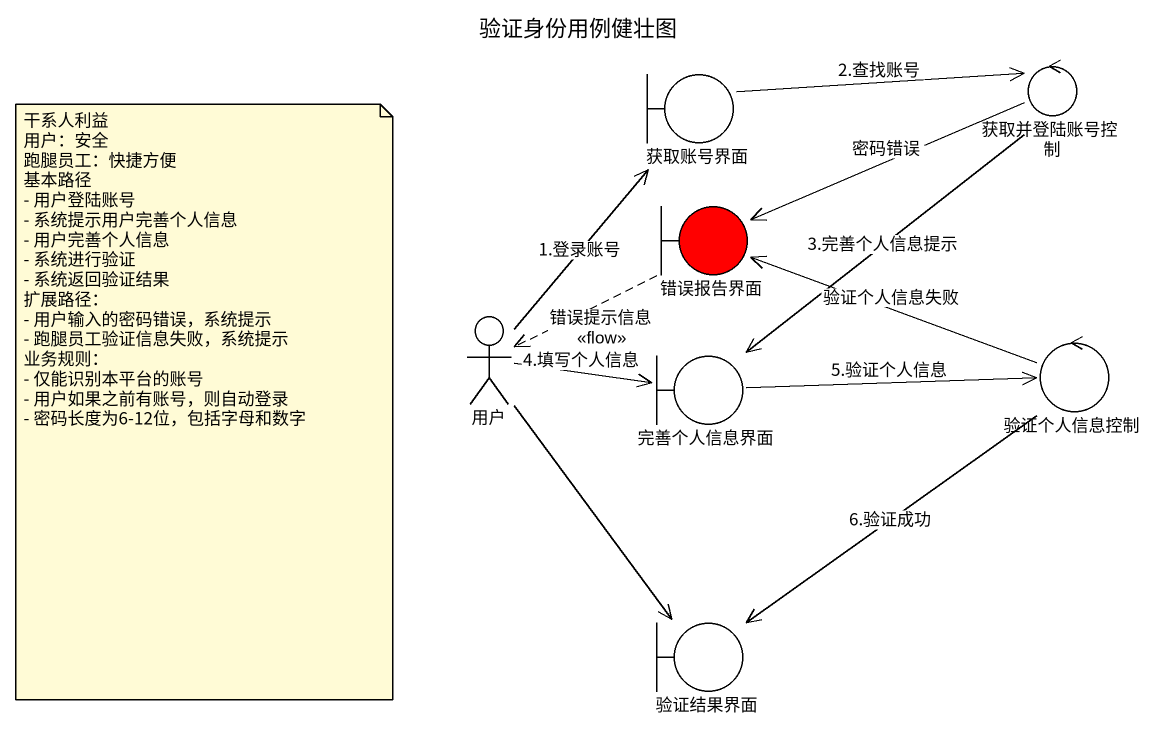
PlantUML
@startuml
title 验证身份用例健壮图
boundary 获取账号界面
control 获取并登陆账号控制
boundary 错误报告界面 #FF0000
actor 用户
boundary 完善个人信息界面
control 验证个人信息控制
boundary 验证结果界面
获取账号界面 -right-> 获取并登陆账号控制 : 2.查找账号
获取并登陆账号控制 -left-> 错误报告界面 : 密码错误
获取并登陆账号控制 --> 完善个人信息界面 : 3.完善个人信息提示
错误报告界面 ..> 用户 : 错误提示信息\n<<flow>>
用户 -up-> 获取账号界面 : 1.登录账号
用户 -right-> 完善个人信息界面 : 4.填写个人信息
用户 --> 验证结果界面
完善个人信息界面 -right-> 验证个人信息控制 : 5.验证个人信息
验证个人信息控制 -left-> 错误报告界面 : 验证个人信息失败
验证个人信息控制 --> 验证结果界面 : 6.验证成功
note as N1
  干系人利益
  用户：安全
  跑腿员工：快捷方便
  基本路径
  - 用户登陆账号
  - 系统提示用户完善个人信息
  - 用户完善个人信息
  - 系统进行验证
  - 系统返回验证结果
  扩展路径：
  - 用户输入的密码错误，系统提示
  - 跑腿员工验证信息失败，系统提示
  业务规则：
  - 仅能识别本平台的账号
  - 用户如果之前有账号，则自动登录
  - 密码长度为6-12位，包括字母和数字
end note
@enduml
